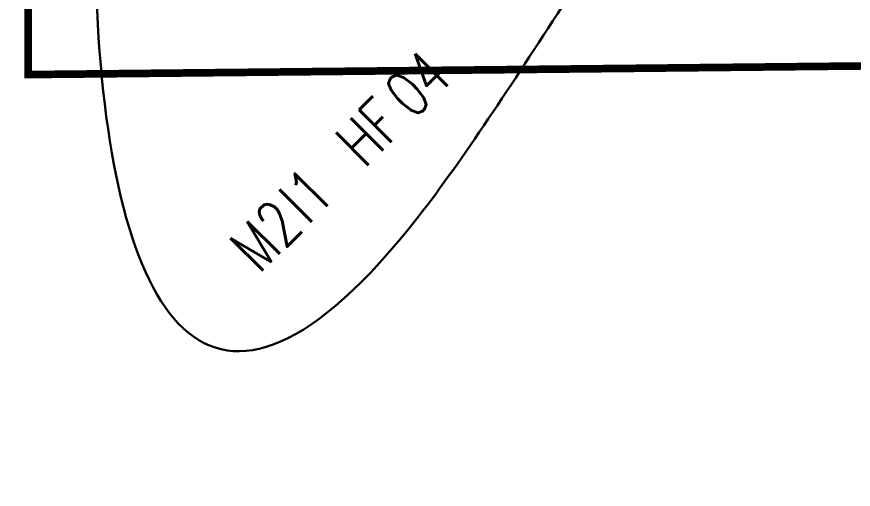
# Model space of a CAD drawing. Header units: inches. Extents: x 10149 to 11899, y 21917 to 23140.
# Drawn here: x 11800.1 to 11854.8, y 22397.6 to 22428.5 of the extents above; entities that cross this region are included whole.
import ezdxf

# ---------------------------------------------------------------- set-up
doc = ezdxf.new("R2010")
doc.units = ezdxf.units.IN
doc.header["$MEASUREMENT"] = 0
doc.linetypes.add('DASHDOT', pattern=[25.4, 12.7, -6.35, 0, -6.35])
doc.linetypes.add('DASHED2', pattern=[9.525, 6.35, -3.175])
doc.layers.add('19 Pipe Process', color=30, linetype='Continuous', lineweight=30)
for name, color, linetype in [('MATERIEL-DIVERS', 7, 'Continuous'), ('REPERES', 7, 'Continuous'), ('TEXTES', 7, 'Continuous')]:
    doc.layers.add(name, color=color, linetype=linetype)
doc.layers.get('REPERES').off()
doc.styles.add('ROMANS', font='ROMANS.SHX')

# ---------------------------------------------------------------- blocks, each defined once
blk = doc.blocks.new('REPNORM')
at = {"layer": 'TEXTES', "style": 'ROMANS', "width": 0.75}
for tag, p in [('ZONE', (-9.75, -1.25)), ('SOUSZONE', (-5.25, -1.25)), ('ELEMENT', (0, -1.25)), ('NUM', (4.5, -1.25))]:
    blk.add_attdef(tag, p, '', height=3, dxfattribs=at)

msp = doc.modelspace()

# ---------------------------------------------------------------- linework, layer by layer
at = {"layer": '19 Pipe Process'}
msp.add_open_spline([(11835.748, 22429.193), (11832.51, 22424.189), (11813.749, 22395.204), (11801.921, 22417.663), (11809.175, 22484.374), (11791.73, 22484.176), (11781.991, 22484.066)], degree=3, knots=[46.551714, 46.551714, 46.551714, 46.551714, 56.001857, 101.299771, 133.805603, 174.885302, 174.885302, 174.885302, 174.885302], dxfattribs=at)
at = {"layer": 'MATERIEL-DIVERS', "linetype": 'DASHDOT', "const_width": 0.5}
msp.add_lwpolyline([(11800.88, 22536.787), (11881.871, 22537.624), (11881.871, 22425.584), (11800.88, 22424.748)], close=True, dxfattribs=at)

# ---------------------------------------------------------------- block references
at = {"layer": 'REPERES', "linetype": 'DASHED2', "rotation": 45.00000000000007}
msp.add_blockref('REPNORM', (11821.958, 22419.442), dxfattribs=at).add_auto_attribs({'ZONE': 'M2  ', 'SOUSZONE': 'I1', 'ELEMENT': 'HF', 'NUM': '04'})

doc.saveas('drawing.dxf')
